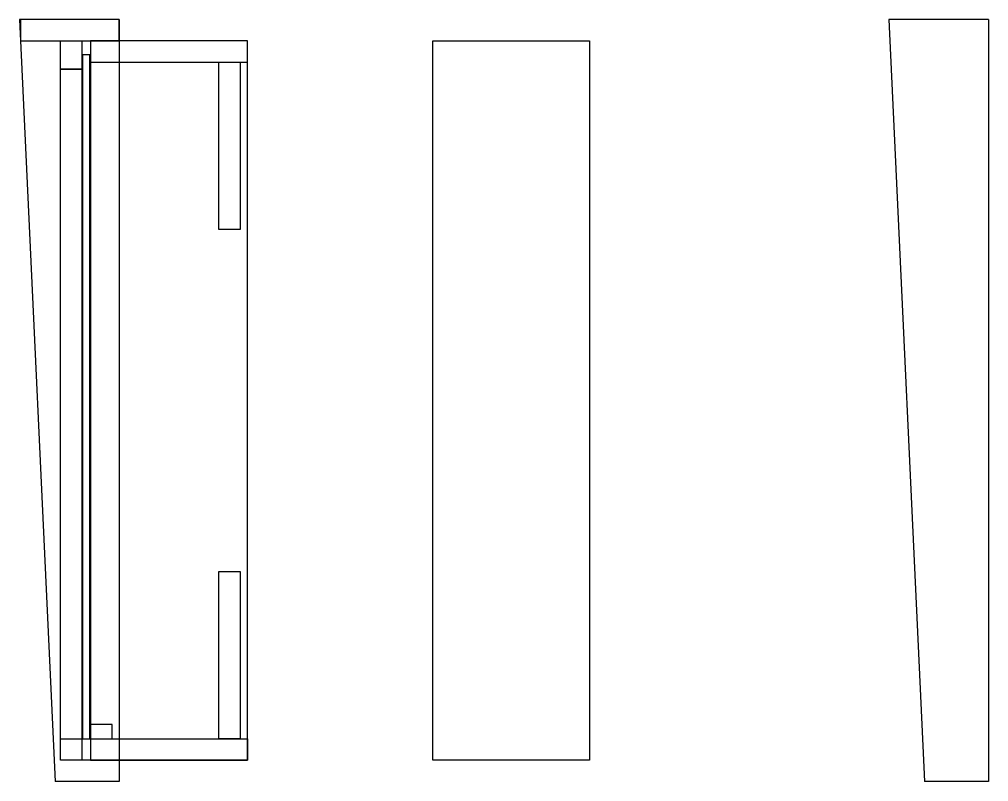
# Model space of a CAD drawing. Extents: x -36.7 to 51.4, y -18.6 to 47.4.
# Drawn here: x 17.38 to 51.38, y -8 to 18.75 of the extents above; entities that cross this region are included whole.
import ezdxf

# ---------------------------------------------------------------- set-up
doc = ezdxf.new("R2010")
doc.units = 0
doc.header["$LTSCALE"] = 5.43618
doc.header["$MEASUREMENT"] = 0
doc.layers.add('ACRYLIC', color=12, linetype='Continuous', true_color=0xcc0000)
doc.layers.add('RETAININGFRAME', color=7, linetype='Continuous')
doc.layers.add('WOOD', color=7, linetype='Continuous')

msp = doc.modelspace()

# ---------------------------------------------------------------- linework, layer by layer
at = {"layer": 'ACRYLIC'}
for p, q in [((19.844, 17.5), (19.594, 17.5)), ((19.594, 17.5), (19.594, -6.5)), ((19.844, -6.5), (19.844, 17.5)), ((19.594, -6.5), (19.844, -6.5))]:
    msp.add_line(p, q, dxfattribs=at)
at = {"layer": 'RETAININGFRAME'}
for p, q in [((18.812, 17), (18.812, 18)), ((18.812, 18), (19.562, 18)), ((19.562, 18), (19.562, 17)), ((19.562, 17), (18.812, 17)), ((18.812, -7.25), (18.812, 17)), ((18.812, 17), (19.562, 17)), ((19.562, 17), (19.562, -7.25)), ((19.875, -6), (19.875, -6.5)), ((20.625, -6), (19.875, -6)), ((20.625, -6.5), (20.625, -6)), ((19.875, -6.5), (20.625, -6.5)), ((19.562, -7.25), (18.812, -7.25))]:
    msp.add_line(p, q, dxfattribs=at)
at = {"layer": 'WOOD'}
for p, q in [((17.375, 18.75), (18.625, -8)), ((20.875, 18.75), (17.375, 18.75)), ((17.41, 18.75), (17.41, 18)), ((20.875, 18.75), (17.41, 18.75)), ((20.875, 18), (20.875, 18.75)), ((20.875, 18.75), (20.875, -8)), ((47.875, 18.75), (49.125, -8)), ((51.375, 18.75), (47.875, 18.75)), ((51.375, 18.75), (51.375, -8)), ((17.41, 18), (20.875, 18)), ((19.875, 18), (19.875, 17.25)), ((25.375, 18), (19.875, 18)), ((19.875, 18), (19.875, -7.25)), ((25.375, 18), (19.875, 18)), ((25.375, 17.25), (25.375, 18)), ((25.375, -7.25), (25.375, 18)), ((31.875, -7.25), (31.875, 18)), ((31.875, 18), (37.375, 18)), ((37.375, 18), (37.375, -7.25)), ((19.875, 17.25), (25.375, 17.25)), ((24.375, 11.375), (24.375, 17.25)), ((24.375, 17.25), (25.125, 17.25)), ((25.125, 17.25), (25.125, 11.375)), ((25.125, 11.375), (24.375, 11.375)), ((24.375, -6.5), (24.375, -0.625)), ((24.375, -0.625), (25.125, -0.625)), ((25.125, -0.625), (25.125, -6.5)), ((18.812, -6.5), (25.375, -6.5)), ((18.812, -7.25), (18.812, -6.5)), ((25.125, -6.5), (24.375, -6.5)), ((25.375, -6.5), (25.375, -7.25)), ((25.375, -7.25), (18.812, -7.25)), ((19.875, -7.25), (25.375, -7.25)), ((37.375, -7.25), (31.875, -7.25)), ((20.875, -8), (18.625, -8)), ((51.375, -8), (49.125, -8))]:
    msp.add_line(p, q, dxfattribs=at)

doc.saveas('drawing.dxf')
